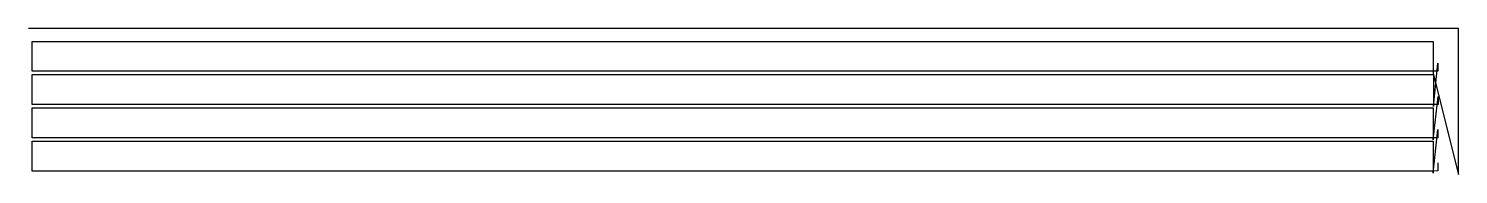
# Model space of a CAD drawing. Header units: metres. Extents: x 0 to 8581, y 0 to 878.
import ezdxf

# ---------------------------------------------------------------- set-up
doc = ezdxf.new("R2010")
doc.units = ezdxf.units.M

msp = doc.modelspace()

# ---------------------------------------------------------------- linework, layer by layer
at = {"layer": 'TOOL_0'}
for p, q in [((0.999, 877.834), (-0.001, 877.834)), ((8580.963, 877.834), (0.999, 877.834)), ((8580.963, 1), (8580.963, 877.834)), ((20.441, 620.627), (20.441, 800.627)), ((20.441, 800.627), (8430.441, 800.627)), ((8430.441, 800.627), (8430.441, 620.627)), ((8430.441, 620.627), (20.441, 620.627)), ((8458.165, 621.339), (8430.441, 620.627)), ((8430.441, 620.627), (8430.441, 607.945)), ((8430.441, 607.945), (8580.963, 0)), ((8431.13, 407.854), (8458.165, 669.764)), ((8458.165, 669.764), (8458.165, 621.339)), ((21.13, 420.536), (21.13, 600.536)), ((21.13, 600.536), (8431.13, 600.536)), ((8431.13, 600.536), (8431.13, 420.536)), ((8430.443, 207.763), (8458.854, 469.672)), ((8458.854, 469.672), (8458.854, 421.248)), ((20.443, 220.445), (20.443, 400.445)), ((20.443, 400.445), (8430.443, 400.445)), ((8431.13, 420.536), (21.13, 420.536)), ((8430.443, 400.445), (8430.443, 220.445)), ((8458.854, 421.248), (8431.13, 420.536)), ((8431.13, 420.536), (8431.13, 407.854)), ((8430.442, 7.671), (8458.167, 269.581)), ((8458.167, 269.581), (8458.167, 221.157)), ((20.442, 20.353), (20.442, 200.353)), ((20.442, 200.353), (8430.442, 200.353)), ((8430.443, 220.445), (20.443, 220.445)), ((8430.442, 200.353), (8430.442, 20.353)), ((8458.167, 221.157), (8430.443, 220.445)), ((8430.443, 220.445), (8430.443, 207.763)), ((8430.442, 20.353), (20.442, 20.353)), ((8458.166, 21.065), (8430.442, 20.353)), ((8430.442, 20.353), (8430.442, 7.671)), ((8458.166, 69.49), (8458.166, 21.065)), ((8580.963, 0), (8580.963, 1)), ((8580.963, 1), (8580.963, 0)), ((8580.963, 0), (8580.963, 1))]:
    msp.add_line(p, q, dxfattribs=at)

doc.saveas('drawing.dxf')
